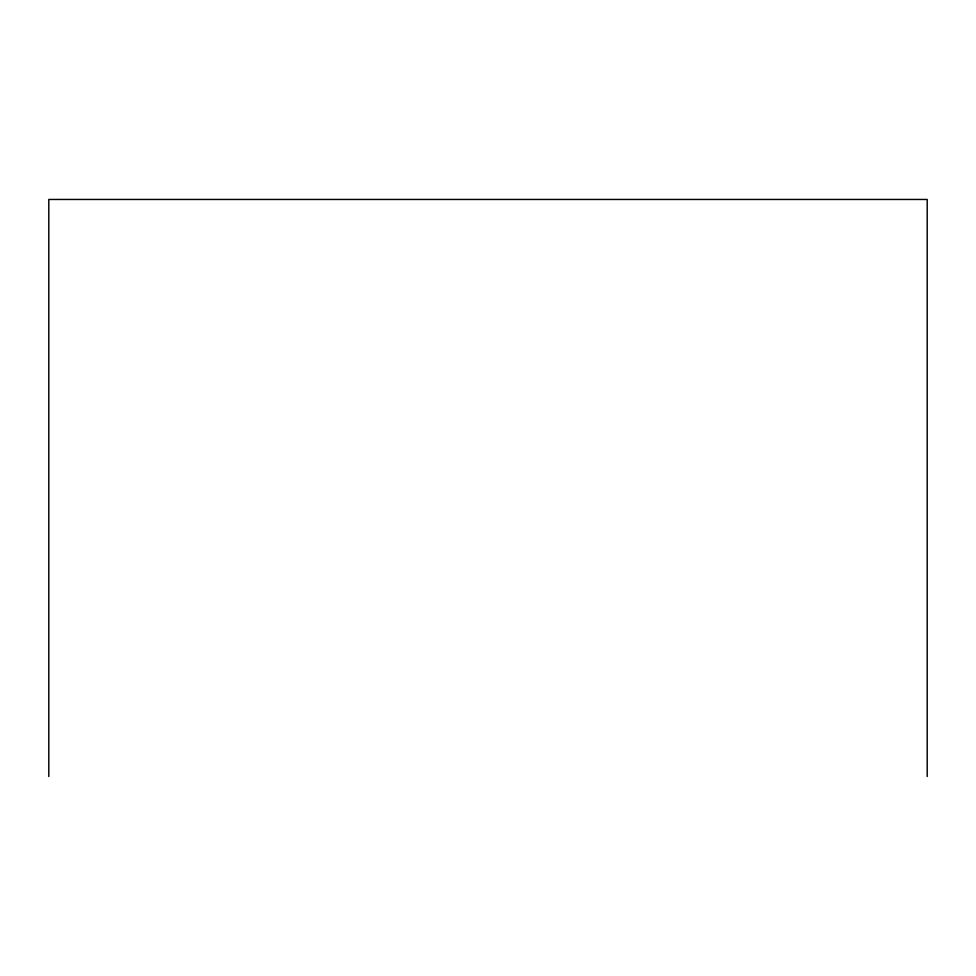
<?xml version="1.0" encoding="UTF-8"?>
<svg xmlns="http://www.w3.org/2000/svg" width="976" height="976" viewBox="0 0 976 976"><rect width="100%" height="100%" fill="white"/><g stroke="black" fill="none" stroke-linecap="round" stroke-linejoin="round"><path stroke-width="1.46" d="M927.2 776.542L927.2 199.458L48.8 199.458L48.8 776.542"/></g></svg>
